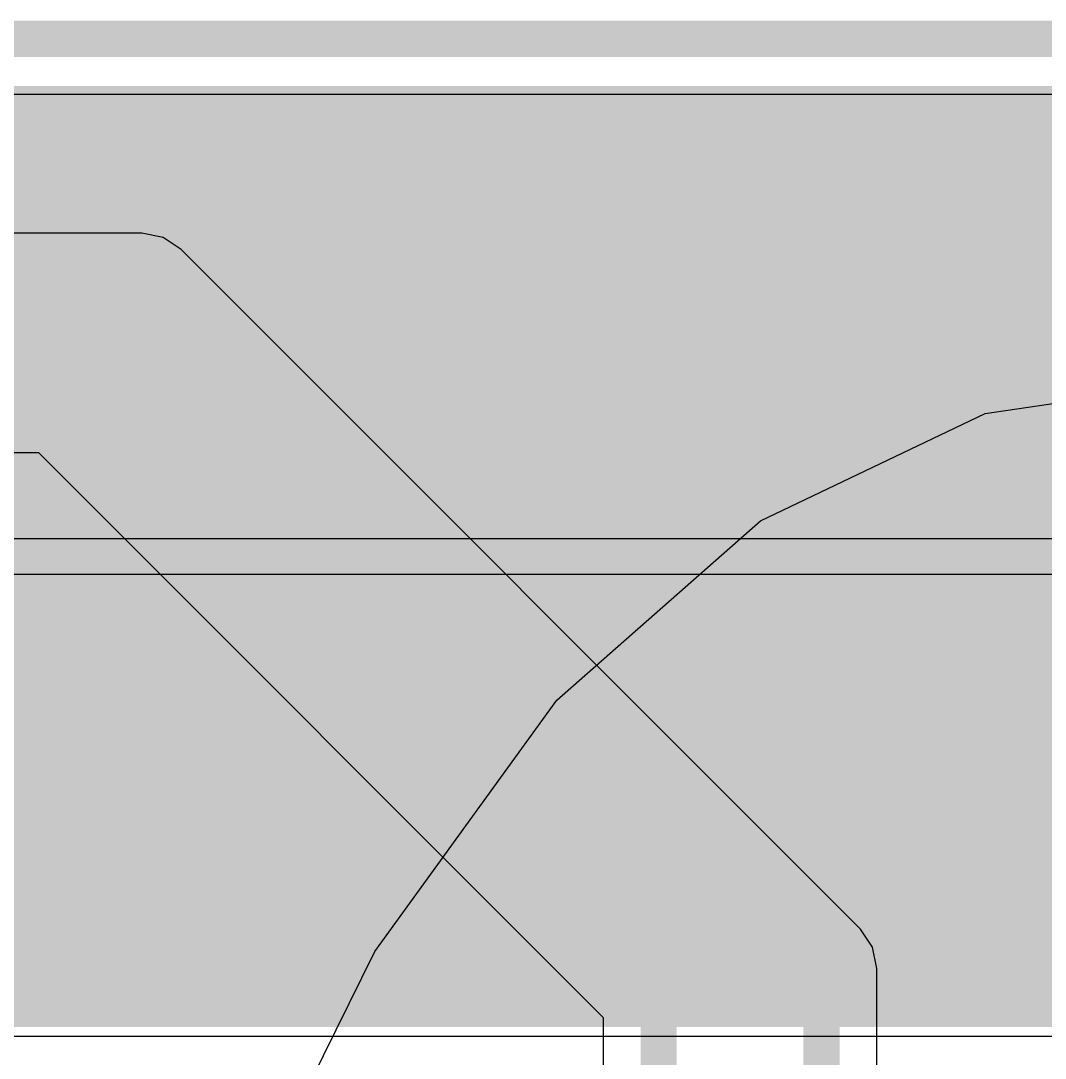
# Model space of a CAD drawing. Header units: inches. Extents: x -0.1 to 84.5, y -0.1 to 23.7.
# Drawn here: x 52.73 to 58.39, y 17.95 to 23.68 of the extents above; entities that cross this region are included whole.
import ezdxf

# ---------------------------------------------------------------- set-up
doc = ezdxf.new("R2010")
doc.units = ezdxf.units.IN
for name, color, linetype in [('Bottom 3D Body', 56, 'Continuous'), ('Bottom Courtyard', 56, 'Continuous'), ('Bottom Layer', 5, 'Continuous'), ('Bottom Solder', 6, 'Continuous'), ('Keep-Out Layer', 6, 'Continuous'), ('Top Layer', 1, 'Continuous'), ('Top Overlay', 2, 'Continuous')]:
    doc.layers.add(name, color=color, linetype=linetype)

# ---------------------------------------------------------------- blocks, each defined once
blk = doc.blocks.new('I___________________B_74')
at = {"layer": 'Bottom Layer'}
blk.add_hatch(color=5, dxfattribs=at).paths.add_polyline_path([(-13, 2.5), (13, 2.5), (13, -2.5), (-13, -2.5)])
at = {"layer": 'Bottom Solder'}
blk.add_hatch(color=6, dxfattribs=at).paths.add_polyline_path([(-13.05, 2.55), (13.05, 2.55), (13.05, -2.55), (-13.05, -2.55)])
at = {"layer": 'Bottom 3D Body'}
for points in [[(13.081, 2.5, 0.2, 0.2, 0), (-13.081, 2.5, 0.2, 0.2, 0)], [(13.081, -2.5, 0.2, 0.2, 0), (-13.081, -2.5, 0.2, 0.2, 0)]]:
    blk.add_lwpolyline(points, format="xyseb", dxfattribs=at)
at = {"layer": 'Bottom Courtyard'}
for points in [[(13.081, 2.5, 0.2, 0.2, 0), (-13.081, 2.5, 0.2, 0.2, 0)], [(13.081, -2.5, 0.2, 0.2, 0), (-13.081, -2.5, 0.2, 0.2, 0)]]:
    blk.add_lwpolyline(points, format="xyseb", dxfattribs=at)

msp = doc.modelspace()

# ---------------------------------------------------------------- linework, layer by layer
at = {"layer": 'Bottom Layer'}
for p, q in [((49.48, 20.82), (62.63, 20.82)), ((62.63, 20.62), (49.58, 20.62)), ((49.58, 18.07), (62.63, 18.07))]:
    msp.add_line(p, q, dxfattribs=at)
at = {"layer": 'Keep-Out Layer'}
msp.add_lwpolyline([(36.3341, 23.58, 0.2, 0.2, 0), (83.9933, 23.58, 0.2, 0.2, 0)], format="xyseb", dxfattribs=at)
at = {"layer": 'Top Layer'}
for p, q in [((36.4452, 23.2741), (83.3652, 23.2741)), ((53.4, 22.5059), (45.504, 22.5059)), ((53.5171, 22.4826), (53.4, 22.5059)), ((53.4, 22.5059), (53.4, 22.5059)), ((53.6163, 22.4163), (53.5171, 22.4826)), ((57.3723, 18.6603), (53.6163, 22.4163)), ((46.0267, 21.2941), (52.8293, 21.2941)), ((52.8293, 21.2941), (55.9501, 18.1733)), ((57.4386, 18.5611), (57.3723, 18.6603)), ((57.4619, 18.444), (57.4386, 18.5611)), ((57.4619, 17.737), (57.4619, 18.444)), ((55.9501, 18.1733), (55.9501, 17.6665))]:
    msp.add_line(p, q, dxfattribs=at)
for points in [[(45.504, 22.2, 0.2, 0.2, 0), (53.4, 22.2, 0.2, 0.2, 0)], [(53.4, 22.2, 0.2, 0.2, 0), (57.156, 18.444, 0.2, 0.2, 0)], [(45.9, 21.6, 0.2, 0.2, 0), (52.956, 21.6, 0.2, 0.2, 0)], [(52.956, 21.6, 0.2, 0.2, 0), (56.256, 18.3, 0.2, 0.2, 0)], [(57.156, 17.192, 0.2, 0.2, 0), (57.156, 18.444, 0.2, 0.2, 0)], [(56.256, 17.192, 0.2, 0.2, 0), (56.256, 18.3, 0.2, 0.2, 0)]]:
    msp.add_lwpolyline(points, format="xyseb", dxfattribs=at)
for points in [[(53.35, 22.2, 0.1, 0.1, 1), (53.45, 22.2, 0.1, 0.1, 1)], [(53.35, 22.2, 0.1, 0.1, 1), (53.45, 22.2, 0.1, 0.1, 1)], [(52.906, 21.6, 0.1, 0.1, 1), (53.006, 21.6, 0.1, 0.1, 1)], [(52.906, 21.6, 0.1, 0.1, 1), (53.006, 21.6, 0.1, 0.1, 1)], [(57.106, 18.444, 0.1, 0.1, 1), (57.206, 18.444, 0.1, 0.1, 1)], [(57.106, 18.444, 0.1, 0.1, 1), (57.206, 18.444, 0.1, 0.1, 1)], [(56.206, 18.3, 0.1, 0.1, 1), (56.306, 18.3, 0.1, 0.1, 1)], [(56.206, 18.3, 0.1, 0.1, 1), (56.306, 18.3, 0.1, 0.1, 1)]]:
    msp.add_lwpolyline(points, format="xyseb", close=True, dxfattribs=at)
at = {"layer": 'Top Overlay'}
for p, q in [((58.0604, 21.5107), (59.4141, 21.7088)), ((56.8191, 20.9161), (58.0604, 21.5107)), ((55.6938, 19.9253), (56.8191, 20.9161)), ((54.6881, 18.5381), (55.6938, 19.9253)), ((53.917, 16.9773), (54.6881, 18.5381))]:
    msp.add_line(p, q, dxfattribs=at)

# ---------------------------------------------------------------- block references
at = {"rotation": 180}
msp.add_blockref('I___________________B_74', (49.48, 20.72), dxfattribs=at)

doc.saveas('drawing.dxf')
